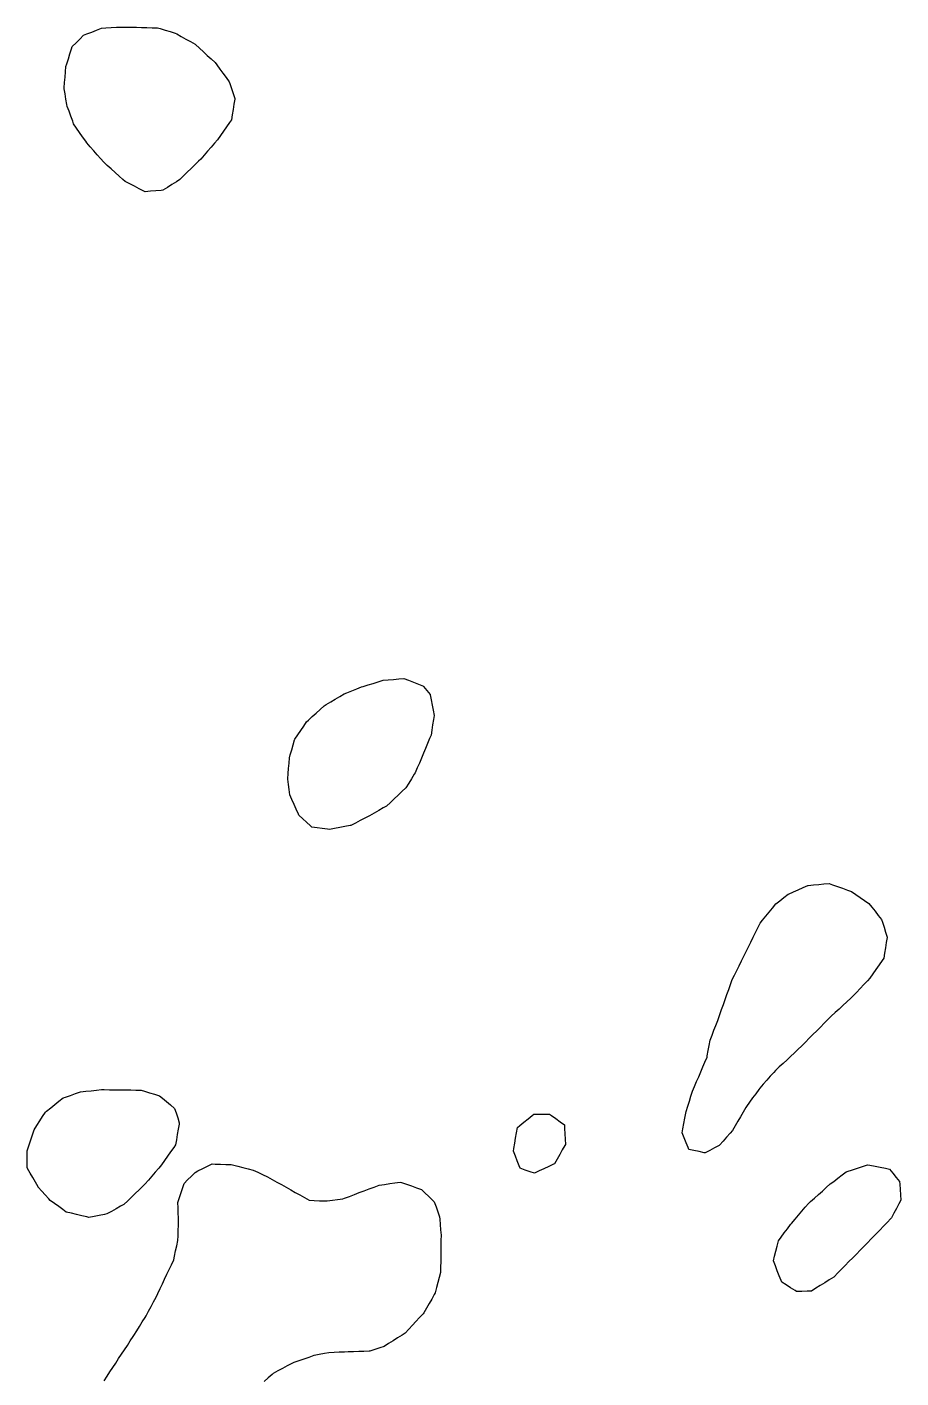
# Model space of a CAD drawing. Header units: millimetres. Extents: x 230 to 3347, y 514 to 5196.
# Drawn here: x 2091.2 to 2256.6, y 1772.9 to 2028.5 of the extents above; entities that cross this region are included whole.
import ezdxf

# ---------------------------------------------------------------- set-up
doc = ezdxf.new("R2010")
doc.units = ezdxf.units.MM
for name, color, linetype in [('ALL_HOLES', 1, 'Continuous'), ('OUTLINE_ISLAND_01_HOLE_26', 1, 'Continuous'), ('OUTLINE_ISLAND_01_HOLE_27', 1, 'Continuous'), ('OUTLINE_ISLAND_01_HOLE_32', 1, 'Continuous'), ('OUTLINE_ISLAND_01_HOLE_34', 1, 'Continuous'), ('OUTLINE_ISLAND_01_HOLE_42', 1, 'Continuous'), ('OUTLINE_ISLAND_01_HOLE_52', 1, 'Continuous'), ('OUTLINE_ISLAND_01_HOLE_77', 1, 'Continuous')]:
    doc.layers.add(name, color=color, linetype=linetype)

msp = doc.modelspace()

# ---------------------------------------------------------------- linework, layer by layer
at = {"layer": 'ALL_HOLES'}
for points in [[(2099.7733, 2024.8593), (2100.4804, 2025.5664), (2101.1875, 2026.2735), (2101.8946, 2026.9806), (2102.5225, 2027.2266), (2103.4537, 2027.5913), (2104.3848, 2027.9561), (2105.3159, 2028.3208), (2106.1338, 2028.3682), (2107.1321, 2028.4262), (2108.1305, 2028.4841), (2109.1288, 2028.542), (2109.9096, 2028.5253), (2110.9094, 2028.504), (2111.9092, 2028.4826), (2112.9089, 2028.4613), (2113.9087, 2028.4399), (2114.9085, 2028.4186), (2115.9083, 2028.3972), (2116.3936, 2028.254), (2117.3527, 2027.9711), (2118.3118, 2027.6881), (2119.271, 2027.4051), (2119.5441, 2027.2514), (2120.4155, 2026.7608), (2121.2868, 2026.2702), (2122.1582, 2025.7796), (2123.0296, 2025.289), (2123.1211, 2025.2049), (2123.8573, 2024.5282), (2124.5936, 2023.8515), (2125.3299, 2023.1748), (2126.0661, 2022.4981), (2126.8024, 2021.8214), (2127.1108, 2021.3965), (2127.6981, 2020.5872), (2128.2855, 2019.7779), (2128.8729, 2018.9686), (2129.4603, 2018.1593), (2129.5751, 2017.8241), (2129.8992, 2016.8781), (2130.2232, 2015.932), (2130.5472, 2014.986), (2130.5356, 2014.9136), (2130.3769, 2013.9262), (2130.2183, 2012.9389), (2130.0597, 2011.9516), (2129.901, 2010.9642), (2129.5485, 2010.4629), (2128.9733, 2009.6449), (2128.3982, 2008.8268), (2127.823, 2008.0088), (2127.2478, 2007.1908), (2126.7028, 2006.56), (2126.0491, 2005.8032), (2125.3953, 2005.0465), (2124.7416, 2004.2898), (2124.0879, 2003.533), (2123.6943, 2003.151), (2122.9768, 2002.4544), (2122.2593, 2001.7579), (2121.5418, 2001.0613), (2120.8243, 2000.3648), (2120.1068, 1999.6682), (2119.4714, 1999.2642), (2118.6275, 1998.7276), (2117.7837, 1998.191), (2116.9399, 1997.6544), (2116.5784, 1997.624), (2115.5819, 1997.5402), (2114.5854, 1997.4564), (2113.5889, 1997.3725), (2113.3356, 1997.4994), (2112.4414, 1997.9471), (2111.5472, 1998.3948), (2110.653, 1998.8425), (2109.7588, 1999.2902), (2109.3601, 1999.6541), (2108.6214, 2000.3282), (2107.8828, 2001.0023), (2107.1442, 2001.6764), (2106.4055, 2002.3505), (2105.6669, 2003.0246), (2105.17, 2003.5899), (2104.5099, 2004.341), (2103.8497, 2005.0922), (2103.1895, 2005.8433), (2102.5294, 2006.5944), (2102.3093, 2006.9129), (2101.7407, 2007.7355), (2101.1721, 2008.5581), (2100.6035, 2009.3807), (2100.0349, 2010.2034), (2099.8485, 2010.7099), (2099.5031, 2011.6484), (2099.1577, 2012.5868), (2098.8124, 2013.5253), (2098.7473, 2013.8973), (2098.5751, 2014.8824), (2098.4029, 2015.8674), (2098.2307, 2016.8525), (2098.2467, 2017.0557), (2098.3254, 2018.0526), (2098.404, 2019.0495), (2098.4827, 2020.0464), (2098.5614, 2021.0433), (2098.7254, 2021.5599), (2099.0281, 2022.513), (2099.3308, 2023.4661), (2099.6335, 2024.4192)], [(2166.2888, 1903.7541), (2166.9066, 1902.9678), (2167.5244, 1902.1815), (2167.5262, 1902.1723), (2167.7114, 1901.1896), (2167.8965, 1900.2069), (2168.0817, 1899.2241), (2168.2669, 1898.2414), (2168.1437, 1897.4527), (2167.9894, 1896.4647), (2167.835, 1895.4767), (2167.6807, 1894.4887), (2167.4141, 1893.8551), (2167.0263, 1892.9333), (2166.6384, 1892.0116), (2166.2506, 1891.0899), (2165.8628, 1890.1682), (2165.475, 1889.2464), (2165.0871, 1888.3247), (2164.6993, 1887.403), (2164.5222, 1887.1196), (2163.9921, 1886.2717), (2163.462, 1885.4237), (2162.9319, 1884.5758), (2162.8993, 1884.5449), (2162.1737, 1883.8569), (2161.448, 1883.1688), (2160.7224, 1882.4808), (2159.9967, 1881.7927), (2159.2711, 1881.1046), (2158.6515, 1880.7425), (2157.7882, 1880.2379), (2156.9248, 1879.7333), (2156.0615, 1879.2287), (2156.0566, 1879.2263), (2155.1612, 1878.7809), (2154.2659, 1878.3356), (2153.3705, 1877.8902), (2152.4752, 1877.4449), (2152.3703, 1877.4246), (2151.3885, 1877.2348), (2150.4067, 1877.0449), (2149.4249, 1876.8551), (2148.4431, 1876.6653), (2148.0889, 1876.7141), (2147.0983, 1876.8506), (2146.1077, 1876.9871), (2145.117, 1877.1236), (2144.8747, 1877.3469), (2144.1393, 1878.0245), (2143.404, 1878.7022), (2142.6686, 1879.3799), (2142.575, 1879.5884), (2142.1653, 1880.5006), (2141.7557, 1881.4129), (2141.3461, 1882.3251), (2140.9364, 1883.2374), (2140.8087, 1884.2021), (2140.6774, 1885.1934), (2140.5461, 1886.1848), (2140.5505, 1886.2359), (2140.6351, 1887.2323), (2140.7197, 1888.2288), (2140.8043, 1889.2252), (2140.8889, 1890.2216), (2141.043, 1890.7677), (2141.3147, 1891.7301), (2141.5865, 1892.6924), (2141.8582, 1893.6548), (2141.9167, 1893.7424), (2142.4721, 1894.5739), (2143.0276, 1895.4055), (2143.583, 1896.237), (2144.1385, 1897.0686), (2144.4602, 1897.3599), (2145.2015, 1898.0311), (2145.9428, 1898.7022), (2146.6841, 1899.3734), (2147.4254, 1900.0446), (2147.8362, 1900.2895), (2148.6952, 1900.8015), (2149.5541, 1901.3136), (2150.413, 1901.8257), (2151.272, 1902.3378), (2151.7639, 1902.536), (2152.6914, 1902.9099), (2153.6188, 1903.2837), (2154.5463, 1903.6575), (2154.8259, 1903.7426), (2155.7827, 1904.0335), (2156.7394, 1904.3244), (2157.6962, 1904.6154), (2158.6529, 1904.9063), (2159.5684, 1904.9898), (2160.5642, 1905.0807), (2161.5601, 1905.1715), (2162.5559, 1905.2624), (2163.4483, 1904.9018), (2164.3754, 1904.5272), (2165.3026, 1904.1526), (2166.2298, 1903.7779)], [(2247.2495, 1864.9535), (2248.0687, 1864.38), (2248.8879, 1863.8065), (2249.7071, 1863.233), (2250.5263, 1862.6595), (2251.0926, 1861.9609), (2251.7223, 1861.1841), (2252.3521, 1860.4073), (2252.9818, 1859.6305), (2253.1304, 1859.1526), (2253.4274, 1858.1977), (2253.7245, 1857.2429), (2254.0215, 1856.288), (2254.0137, 1856.2404), (2253.8524, 1855.2535), (2253.6911, 1854.2666), (2253.5298, 1853.2797), (2253.3684, 1852.2928), (2253.0526, 1851.8387), (2252.4817, 1851.0177), (2251.9107, 1850.1967), (2251.3398, 1849.3757), (2250.7689, 1848.5547), (2250.2769, 1848.0294), (2249.5933, 1847.2996), (2248.9097, 1846.5697), (2248.2261, 1845.8399), (2247.5424, 1845.11), (2247.1228, 1844.7223), (2246.3883, 1844.0436), (2245.6538, 1843.365), (2244.9193, 1842.6864), (2244.1849, 1842.0077), (2243.4504, 1841.3291), (2242.8048, 1840.684), (2242.0975, 1839.9771), (2241.3901, 1839.2703), (2240.6828, 1838.5634), (2239.9754, 1837.8565), (2239.2681, 1837.1497), (2238.5607, 1836.4428), (2237.8534, 1835.7359), (2237.146, 1835.0291), (2236.4387, 1834.3222), (2235.8127, 1833.7492), (2235.075, 1833.074), (2234.3374, 1832.3988), (2233.5997, 1831.7236), (2232.8621, 1831.0484), (2232.5544, 1830.6983), (2231.8942, 1829.9472), (2231.2341, 1829.1961), (2230.5739, 1828.445), (2229.9137, 1827.6939), (2229.7419, 1827.4604), (2229.1492, 1826.655), (2228.5565, 1825.8496), (2227.9638, 1825.0442), (2227.3711, 1824.2388), (2227.2463, 1824.0244), (2226.7431, 1823.1602), (2226.24, 1822.296), (2225.7369, 1821.4318), (2225.2338, 1820.5675), (2224.7307, 1819.7033), (2224.2788, 1819.1842), (2223.6223, 1818.4299), (2222.9657, 1817.6756), (2222.3092, 1816.9213), (2222.2211, 1816.8739), (2221.3405, 1816.4001), (2220.4599, 1815.9262), (2219.5793, 1815.4523), (2219.3968, 1815.4909), (2218.4184, 1815.6976), (2217.44, 1815.9043), (2216.4616, 1816.1111), (2216.3295, 1816.4503), (2215.9666, 1817.3821), (2215.6037, 1818.3139), (2215.2408, 1819.2458), (2215.3782, 1820.0319), (2215.5503, 1821.017), (2215.7224, 1822.0021), (2215.8945, 1822.9872), (2215.9961, 1823.3161), (2216.2912, 1824.2716), (2216.5862, 1825.2271), (2216.8813, 1826.1826), (2217.1763, 1827.1381), (2217.5607, 1828.0357), (2217.9543, 1828.955), (2218.3479, 1829.8743), (2218.7415, 1830.7936), (2219.1351, 1831.7129), (2219.5287, 1832.6321), (2219.9224, 1833.5514), (2219.9737, 1833.8245), (2220.1585, 1834.8073), (2220.3433, 1835.79), (2220.5281, 1836.7728), (2220.5328, 1836.7853), (2220.8854, 1837.7211), (2221.2379, 1838.6569), (2221.5905, 1839.5927), (2221.943, 1840.5285), (2222.0132, 1840.7241), (2222.3511, 1841.6653), (2222.689, 1842.6064), (2223.0269, 1843.5476), (2223.3648, 1844.4888), (2223.7027, 1845.43), (2224.0405, 1846.3712), (2224.3784, 1847.3124), (2224.7163, 1848.2536), (2225.1241, 1849.0833), (2225.5652, 1849.9808), (2226.0062, 1850.8783), (2226.4473, 1851.7757), (2226.8883, 1852.6732), (2227.3294, 1853.5707), (2227.7705, 1854.4682), (2228.2115, 1855.3656), (2228.6526, 1856.2631), (2229.0936, 1857.1606), (2229.5347, 1858.0581), (2229.9758, 1858.9555), (2230.4077, 1859.4812), (2231.0427, 1860.2538), (2231.6776, 1861.0264), (2232.3125, 1861.7989), (2232.9474, 1862.5715), (2233.7045, 1863.1631), (2234.4925, 1863.7789), (2235.2804, 1864.3946), (2235.3646, 1864.4326), (2236.2757, 1864.8447), (2237.1869, 1865.2568), (2238.098, 1865.6688), (2239.0092, 1866.0809), (2239.0764, 1866.0868), (2240.0726, 1866.1743), (2241.0688, 1866.2617), (2242.0649, 1866.3492), (2243.0611, 1866.4366), (2243.6961, 1866.2117), (2244.6387, 1865.8779), (2245.5814, 1865.5441), (2246.524, 1865.2103)], [(2091.2068, 1812.7151), (2091.2068, 1813.7151), (2091.2068, 1814.7151), (2091.2068, 1815.7151), (2091.2484, 1815.8453), (2091.5531, 1816.7978), (2091.8577, 1817.7502), (2092.1623, 1818.7027), (2092.4669, 1819.6552), (2092.5596, 1819.8027), (2093.0913, 1820.6496), (2093.6231, 1821.4965), (2094.1549, 1822.3434), (2094.6866, 1823.1902), (2094.9052, 1823.3632), (2095.6893, 1823.9838), (2096.4734, 1824.6044), (2097.2575, 1825.225), (2098.0416, 1825.8456), (2098.5187, 1826.012), (2099.463, 1826.3414), (2100.4072, 1826.6708), (2101.3514, 1827.0001), (2101.3543, 1827.0004), (2102.3482, 1827.1108), (2103.3421, 1827.2212), (2104.336, 1827.3316), (2105.3298, 1827.442), (2105.8365, 1827.4347), (2106.8364, 1827.4203), (2107.8363, 1827.4059), (2108.8362, 1827.3915), (2109.836, 1827.3771), (2110.8359, 1827.3627), (2111.8358, 1827.3483), (2112.8357, 1827.3339), (2113.4316, 1827.1454), (2114.385, 1826.8438), (2115.3385, 1826.5422), (2116.2919, 1826.2407), (2116.8388, 1825.7908), (2117.6111, 1825.1555), (2118.3834, 1824.5202), (2119.1557, 1823.8849), (2119.4219, 1823.0586), (2119.7287, 1822.1069), (2120.0355, 1821.1551), (2119.9935, 1820.9081), (2119.8259, 1819.9222), (2119.6583, 1818.9364), (2119.4907, 1817.9505), (2119.3231, 1816.9646), (2118.9731, 1816.4671), (2118.3978, 1815.6492), (2117.8224, 1814.8313), (2117.247, 1814.0134), (2116.6717, 1813.1955), (2116.1334, 1812.5722), (2115.4798, 1811.8154), (2114.8262, 1811.0585), (2114.1726, 1810.3017), (2113.519, 1809.5448), (2113.14, 1809.1767), (2112.4227, 1808.4799), (2111.7054, 1807.7831), (2110.9881, 1807.0863), (2110.2708, 1806.3896), (2109.5535, 1805.6928), (2108.9287, 1805.3501), (2108.052, 1804.8691), (2107.1752, 1804.3882), (2106.2985, 1803.9072), (2105.8521, 1803.8219), (2104.8699, 1803.634), (2103.8877, 1803.4461), (2102.9055, 1803.2582), (2102.5395, 1803.3448), (2101.5663, 1803.575), (2100.5932, 1803.8051), (2099.62, 1804.0353), (2098.6469, 1804.2655), (2098.0162, 1804.7188), (2097.2042, 1805.3024), (2096.3922, 1805.8861), (2095.5802, 1806.4697), (2095.3332, 1806.7478), (2094.6691, 1807.4955), (2094.0051, 1808.2432), (2093.341, 1808.9909), (2093.3099, 1809.0452), (2092.8127, 1809.9128), (2092.3155, 1810.7804), (2091.8183, 1811.6481), (2091.3211, 1812.5157)], [(2187.1169, 1822.7933), (2188.1169, 1822.7933), (2189.1169, 1822.7933), (2190.1169, 1822.7933), (2190.501, 1822.518), (2191.3138, 1821.9355), (2192.1267, 1821.353), (2192.9395, 1820.7705), (2192.9753, 1820.0472), (2193.0248, 1819.0485), (2193.0743, 1818.0497), (2193.1237, 1817.0509), (2193.0291, 1816.8854), (2192.5327, 1816.0174), (2192.0362, 1815.1493), (2191.5398, 1814.2812), (2191.0434, 1813.4131), (2190.8665, 1813.3287), (2189.964, 1812.8981), (2189.0615, 1812.4674), (2188.159, 1812.0368), (2187.2565, 1811.6061), (2186.4588, 1811.8858), (2185.5151, 1812.2166), (2184.5715, 1812.5475), (2184.3874, 1813.0052), (2184.0143, 1813.933), (2183.6412, 1814.8608), (2183.2682, 1815.7886), (2183.3543, 1816.292), (2183.523, 1817.2777), (2183.6917, 1818.2634), (2183.8604, 1819.249), (2184.0291, 1820.2347), (2184.5062, 1820.63), (2185.2762, 1821.268), (2186.0462, 1821.9061), (2186.8162, 1822.5441)], [(2254.4722, 1812.3793), (2255.1028, 1811.6032), (2255.7334, 1810.8271), (2256.3639, 1810.0509), (2256.406, 1809.5153), (2256.4842, 1808.5184), (2256.5624, 1807.5215), (2256.6407, 1806.5245), (2256.26, 1805.8126), (2255.7884, 1804.9308), (2255.3169, 1804.0489), (2254.8454, 1803.1671), (2254.7007, 1803.0168), (2254.0071, 1802.2965), (2253.3134, 1801.5761), (2252.6198, 1800.8558), (2251.9262, 1800.1354), (2251.2326, 1799.4151), (2250.9929, 1799.1698), (2250.2941, 1798.4545), (2249.5953, 1797.7392), (2248.8965, 1797.0238), (2248.1977, 1796.3085), (2247.499, 1795.5932), (2246.8002, 1794.8779), (2246.1014, 1794.1625), (2245.4026, 1793.4472), (2244.7038, 1792.7319), (2244.005, 1792.0166), (2243.908, 1791.9556), (2243.0613, 1791.4235), (2242.2147, 1790.8914), (2241.368, 1790.3592), (2240.5213, 1789.8271), (2239.6747, 1789.295), (2238.8541, 1789.2727), (2237.8545, 1789.2456), (2236.8548, 1789.2184), (2236.595, 1789.3849), (2235.753, 1789.9244), (2234.911, 1790.4639), (2234.069, 1791.0033), (2233.9609, 1791.2787), (2233.5952, 1792.2095), (2233.2296, 1793.1402), (2232.864, 1794.071), (2232.4984, 1795.0018), (2232.7194, 1795.8922), (2232.9602, 1796.8628), (2233.2011, 1797.8334), (2233.4419, 1798.8039), (2233.9534, 1799.4927), (2234.5496, 1800.2956), (2235.1457, 1801.0984), (2235.7419, 1801.9013), (2235.9319, 1802.1239), (2236.581, 1802.8846), (2237.2301, 1803.6453), (2237.8792, 1804.406), (2238.5283, 1805.1667), (2239.1774, 1805.9274), (2239.526, 1806.2391), (2240.2713, 1806.9058), (2241.0167, 1807.5724), (2241.762, 1808.2391), (2242.5074, 1808.9058), (2243.2528, 1809.5724), (2243.9043, 1810.0719), (2244.6979, 1810.6804), (2245.4914, 1811.2889), (2246.285, 1811.8973), (2246.4823, 1811.9628), (2247.4315, 1812.2776), (2248.3806, 1812.5924), (2249.3298, 1812.9072), (2250.279, 1813.222), (2250.7451, 1813.1283), (2251.7255, 1812.9313), (2252.7059, 1812.7343), (2253.6863, 1812.5372)]]:
    msp.add_lwpolyline(points, close=True, dxfattribs=at)
msp.add_lwpolyline([(2105.8039, 1772.3335), (2106.353, 1773.1692), (2106.9022, 1774.005), (2107.4513, 1774.8407), (2108.0005, 1775.6764), (2108.5496, 1776.5121), (2109.0988, 1777.3478), (2109.6479, 1778.1836), (2110.1971, 1779.0193), (2110.7462, 1779.855), (2111.2954, 1780.6907), (2111.4357, 1780.9154), (2111.9655, 1781.7635), (2112.4953, 1782.6117), (2113.0251, 1783.4598), (2113.5549, 1784.3079), (2113.7354, 1784.644), (2114.2084, 1785.5251), (2114.6814, 1786.4061), (2115.1544, 1787.2872), (2115.6274, 1788.1682), (2115.9648, 1788.8743), (2116.3959, 1789.7766), (2116.827, 1790.6789), (2117.2582, 1791.5812), (2117.6893, 1792.4835), (2118.1204, 1793.3858), (2118.5515, 1794.2881), (2118.9826, 1795.1904), (2119.1354, 1795.9264), (2119.3387, 1796.9056), (2119.542, 1797.8847), (2119.7453, 1798.8638), (2119.7923, 1799.7829), (2119.8433, 1800.7816), (2119.8943, 1801.7803), (2119.8853, 1802.0904), (2119.8561, 1803.09), (2119.8269, 1804.0896), (2119.7978, 1805.0891), (2119.7686, 1806.0887), (2120.0019, 1806.808), (2120.3104, 1807.7593), (2120.6189, 1808.7105), (2120.9274, 1809.6617), (2121.6093, 1810.3493), (2122.3134, 1811.0595), (2123.0175, 1811.7696), (2123.5689, 1812.0407), (2124.4663, 1812.482), (2125.3636, 1812.9233), (2126.261, 1813.3646), (2126.8291, 1813.3451), (2127.8286, 1813.3109), (2128.828, 1813.2767), (2129.8274, 1813.2426), (2130.1338, 1813.1675), (2131.1051, 1812.9297), (2132.0764, 1812.6918), (2133.0477, 1812.454), (2134.0191, 1812.2162), (2134.9039, 1811.7959), (2135.8073, 1811.3669), (2136.7106, 1810.9379), (2136.7567, 1810.912), (2137.6288, 1810.4228), (2138.501, 1809.9335), (2139.3731, 1809.4443), (2140.2453, 1808.955), (2141.1174, 1808.4657), (2141.9895, 1807.9765), (2142.8617, 1807.4872), (2143.7338, 1806.998), (2144.606, 1806.5087), (2145.5877, 1806.4599), (2146.5865, 1806.4101), (2147.5853, 1806.3604), (2148.0187, 1806.4108), (2149.012, 1806.5264), (2150.0053, 1806.642), (2150.9986, 1806.7575), (2151.2965, 1806.8706), (2152.2314, 1807.2254), (2153.1664, 1807.5802), (2154.1013, 1807.935), (2155.0362, 1808.2899), (2155.9712, 1808.6447), (2156.9061, 1808.9995), (2157.841, 1809.3543), (2157.8895, 1809.3612), (2158.8796, 1809.5015), (2159.8698, 1809.6418), (2160.8599, 1809.7821), (2161.85, 1809.9224), (2162.0857, 1809.8416), (2163.0316, 1809.5173), (2163.9776, 1809.193), (2164.9235, 1808.8688), (2165.8695, 1808.5445), (2166.5217, 1807.907), (2167.2367, 1807.2079), (2167.9518, 1806.5089), (2168.3043, 1806.1644), (2168.6347, 1805.2205), (2168.965, 1804.2767), (2169.2954, 1803.3328), (2169.3307, 1802.8935), (2169.4108, 1801.8967), (2169.4908, 1800.8999), (2169.5709, 1799.9031), (2169.5705, 1799.8675), (2169.5592, 1798.8676), (2169.5479, 1797.8676), (2169.5365, 1796.8677), (2169.5252, 1795.8678), (2169.5139, 1794.8678), (2169.5026, 1793.8679), (2169.4912, 1792.8679), (2169.4864, 1792.8495), (2169.2318, 1791.8825), (2168.9772, 1790.9154), (2168.7225, 1789.9484), (2168.4679, 1788.9814), (2168.2932, 1788.6697), (2167.804, 1787.7975), (2167.3149, 1786.9253), (2166.8257, 1786.0531), (2166.3366, 1785.1809), (2166.1904, 1785.0229), (2165.5111, 1784.2891), (2164.8318, 1783.5552), (2164.1525, 1782.8214), (2163.4732, 1782.0875), (2162.7939, 1781.3537), (2162.198, 1780.9771), (2161.3527, 1780.4429), (2160.5073, 1779.9087), (2159.662, 1779.3744), (2158.8166, 1778.8402), (2157.9668, 1778.5509), (2157.0202, 1778.2286), (2156.0735, 1777.9063), (2155.9934, 1777.904), (2154.9938, 1777.8747), (2153.9943, 1777.8455), (2152.9947, 1777.8163), (2151.9951, 1777.7871), (2151.3157, 1777.7558), (2150.3167, 1777.7098), (2149.3178, 1777.6637), (2148.3189, 1777.6177), (2147.5034, 1777.4678), (2146.5199, 1777.287), (2145.5364, 1777.1062), (2145.4709, 1777.0839), (2144.5242, 1776.7617), (2143.5776, 1776.4396), (2142.6309, 1776.1174), (2141.6842, 1775.7952), (2141.3527, 1775.6178), (2140.4711, 1775.1458), (2139.5895, 1774.6738), (2138.7079, 1774.2018), (2137.8263, 1773.7298), (2137.5828, 1773.5162), (2136.831, 1772.8568), (2136.0792, 1772.1975)], dxfattribs=at)
at = {"layer": 'OUTLINE_ISLAND_01_HOLE_26'}
msp.add_lwpolyline([(2254.4722, 1812.3793), (2255.1028, 1811.6032), (2255.7334, 1810.8271), (2256.3639, 1810.0509), (2256.406, 1809.5153), (2256.4842, 1808.5184), (2256.5624, 1807.5215), (2256.6407, 1806.5245), (2256.26, 1805.8126), (2255.7884, 1804.9308), (2255.3169, 1804.0489), (2254.8454, 1803.1671), (2254.7007, 1803.0168), (2254.0071, 1802.2965), (2253.3134, 1801.5761), (2252.6198, 1800.8558), (2251.9262, 1800.1354), (2251.2326, 1799.4151), (2250.9929, 1799.1698), (2250.2941, 1798.4545), (2249.5953, 1797.7392), (2248.8965, 1797.0238), (2248.1977, 1796.3085), (2247.499, 1795.5932), (2246.8002, 1794.8779), (2246.1014, 1794.1625), (2245.4026, 1793.4472), (2244.7038, 1792.7319), (2244.005, 1792.0166), (2243.908, 1791.9556), (2243.0613, 1791.4235), (2242.2147, 1790.8914), (2241.368, 1790.3592), (2240.5213, 1789.8271), (2239.6747, 1789.295), (2238.8541, 1789.2727), (2237.8545, 1789.2456), (2236.8548, 1789.2184), (2236.595, 1789.3849), (2235.753, 1789.9244), (2234.911, 1790.4639), (2234.069, 1791.0033), (2233.9609, 1791.2787), (2233.5952, 1792.2095), (2233.2296, 1793.1402), (2232.864, 1794.071), (2232.4984, 1795.0018), (2232.7194, 1795.8922), (2232.9602, 1796.8628), (2233.2011, 1797.8334), (2233.4419, 1798.8039), (2233.9534, 1799.4927), (2234.5496, 1800.2956), (2235.1457, 1801.0984), (2235.7419, 1801.9013), (2235.9319, 1802.1239), (2236.581, 1802.8846), (2237.2301, 1803.6453), (2237.8792, 1804.406), (2238.5283, 1805.1667), (2239.1774, 1805.9274), (2239.526, 1806.2391), (2240.2713, 1806.9058), (2241.0167, 1807.5724), (2241.762, 1808.2391), (2242.5074, 1808.9058), (2243.2528, 1809.5724), (2243.9043, 1810.0719), (2244.6979, 1810.6804), (2245.4914, 1811.2889), (2246.285, 1811.8973), (2246.4823, 1811.9628), (2247.4315, 1812.2776), (2248.3806, 1812.5924), (2249.3298, 1812.9072), (2250.279, 1813.222), (2250.7451, 1813.1283), (2251.7255, 1812.9313), (2252.7059, 1812.7343), (2253.6863, 1812.5372)], close=True, dxfattribs=at)
at = {"layer": 'OUTLINE_ISLAND_01_HOLE_27'}
msp.add_lwpolyline([(2105.8039, 1772.3335), (2106.353, 1773.1692), (2106.9022, 1774.005), (2107.4513, 1774.8407), (2108.0005, 1775.6764), (2108.5496, 1776.5121), (2109.0988, 1777.3478), (2109.6479, 1778.1836), (2110.1971, 1779.0193), (2110.7462, 1779.855), (2111.2954, 1780.6907), (2111.4357, 1780.9154), (2111.9655, 1781.7635), (2112.4953, 1782.6117), (2113.0251, 1783.4598), (2113.5549, 1784.3079), (2113.7354, 1784.644), (2114.2084, 1785.5251), (2114.6814, 1786.4061), (2115.1544, 1787.2872), (2115.6274, 1788.1682), (2115.9648, 1788.8743), (2116.3959, 1789.7766), (2116.827, 1790.6789), (2117.2582, 1791.5812), (2117.6893, 1792.4835), (2118.1204, 1793.3858), (2118.5515, 1794.2881), (2118.9826, 1795.1904), (2119.1354, 1795.9264), (2119.3387, 1796.9056), (2119.542, 1797.8847), (2119.7453, 1798.8638), (2119.7923, 1799.7829), (2119.8433, 1800.7816), (2119.8943, 1801.7803), (2119.8853, 1802.0904), (2119.8561, 1803.09), (2119.8269, 1804.0896), (2119.7978, 1805.0891), (2119.7686, 1806.0887), (2120.0019, 1806.808), (2120.3104, 1807.7593), (2120.6189, 1808.7105), (2120.9274, 1809.6617), (2121.6093, 1810.3493), (2122.3134, 1811.0595), (2123.0175, 1811.7696), (2123.5689, 1812.0407), (2124.4663, 1812.482), (2125.3636, 1812.9233), (2126.261, 1813.3646), (2126.8291, 1813.3451), (2127.8286, 1813.3109), (2128.828, 1813.2767), (2129.8274, 1813.2426), (2130.1338, 1813.1675), (2131.1051, 1812.9297), (2132.0764, 1812.6918), (2133.0477, 1812.454), (2134.0191, 1812.2162), (2134.9039, 1811.7959), (2135.8073, 1811.3669), (2136.7106, 1810.9379), (2136.7567, 1810.912), (2137.6288, 1810.4228), (2138.501, 1809.9335), (2139.3731, 1809.4443), (2140.2453, 1808.955), (2141.1174, 1808.4657), (2141.9895, 1807.9765), (2142.8617, 1807.4872), (2143.7338, 1806.998), (2144.606, 1806.5087), (2145.5877, 1806.4599), (2146.5865, 1806.4101), (2147.5853, 1806.3604), (2148.0187, 1806.4108), (2149.012, 1806.5264), (2150.0053, 1806.642), (2150.9986, 1806.7575), (2151.2965, 1806.8706), (2152.2314, 1807.2254), (2153.1664, 1807.5802), (2154.1013, 1807.935), (2155.0362, 1808.2899), (2155.9712, 1808.6447), (2156.9061, 1808.9995), (2157.841, 1809.3543), (2157.8895, 1809.3612), (2158.8796, 1809.5015), (2159.8698, 1809.6418), (2160.8599, 1809.7821), (2161.85, 1809.9224), (2162.0857, 1809.8416), (2163.0316, 1809.5173), (2163.9776, 1809.193), (2164.9235, 1808.8688), (2165.8695, 1808.5445), (2166.5217, 1807.907), (2167.2367, 1807.2079), (2167.9518, 1806.5089), (2168.3043, 1806.1644), (2168.6347, 1805.2205), (2168.965, 1804.2767), (2169.2954, 1803.3328), (2169.3307, 1802.8935), (2169.4108, 1801.8967), (2169.4908, 1800.8999), (2169.5709, 1799.9031), (2169.5705, 1799.8675), (2169.5592, 1798.8676), (2169.5479, 1797.8676), (2169.5365, 1796.8677), (2169.5252, 1795.8678), (2169.5139, 1794.8678), (2169.5026, 1793.8679), (2169.4912, 1792.8679), (2169.4864, 1792.8495), (2169.2318, 1791.8825), (2168.9772, 1790.9154), (2168.7225, 1789.9484), (2168.4679, 1788.9814), (2168.2932, 1788.6697), (2167.804, 1787.7975), (2167.3149, 1786.9253), (2166.8257, 1786.0531), (2166.3366, 1785.1809), (2166.1904, 1785.0229), (2165.5111, 1784.2891), (2164.8318, 1783.5552), (2164.1525, 1782.8214), (2163.4732, 1782.0875), (2162.7939, 1781.3537), (2162.198, 1780.9771), (2161.3527, 1780.4429), (2160.5073, 1779.9087), (2159.662, 1779.3744), (2158.8166, 1778.8402), (2157.9668, 1778.5509), (2157.0202, 1778.2286), (2156.0735, 1777.9063), (2155.9934, 1777.904), (2154.9938, 1777.8747), (2153.9943, 1777.8455), (2152.9947, 1777.8163), (2151.9951, 1777.7871), (2151.3157, 1777.7558), (2150.3167, 1777.7098), (2149.3178, 1777.6637), (2148.3189, 1777.6177), (2147.5034, 1777.4678), (2146.5199, 1777.287), (2145.5364, 1777.1062), (2145.4709, 1777.0839), (2144.5242, 1776.7617), (2143.5776, 1776.4396), (2142.6309, 1776.1174), (2141.6842, 1775.7952), (2141.3527, 1775.6178), (2140.4711, 1775.1458), (2139.5895, 1774.6738), (2138.7079, 1774.2018), (2137.8263, 1773.7298), (2137.5828, 1773.5162), (2136.831, 1772.8568), (2136.0792, 1772.1975)], dxfattribs=at)
at = {"layer": 'OUTLINE_ISLAND_01_HOLE_32'}
msp.add_lwpolyline([(2187.1169, 1822.7933), (2188.1169, 1822.7933), (2189.1169, 1822.7933), (2190.1169, 1822.7933), (2190.501, 1822.518), (2191.3138, 1821.9355), (2192.1267, 1821.353), (2192.9395, 1820.7705), (2192.9753, 1820.0472), (2193.0248, 1819.0485), (2193.0743, 1818.0497), (2193.1237, 1817.0509), (2193.0291, 1816.8854), (2192.5327, 1816.0174), (2192.0362, 1815.1493), (2191.5398, 1814.2812), (2191.0434, 1813.4131), (2190.8665, 1813.3287), (2189.964, 1812.8981), (2189.0615, 1812.4674), (2188.159, 1812.0368), (2187.2565, 1811.6061), (2186.4588, 1811.8858), (2185.5151, 1812.2166), (2184.5715, 1812.5475), (2184.3874, 1813.0052), (2184.0143, 1813.933), (2183.6412, 1814.8608), (2183.2682, 1815.7886), (2183.3543, 1816.292), (2183.523, 1817.2777), (2183.6917, 1818.2634), (2183.8604, 1819.249), (2184.0291, 1820.2347), (2184.5062, 1820.63), (2185.2762, 1821.268), (2186.0462, 1821.9061), (2186.8162, 1822.5441)], close=True, dxfattribs=at)
at = {"layer": 'OUTLINE_ISLAND_01_HOLE_34'}
msp.add_lwpolyline([(2091.2068, 1812.7151), (2091.2068, 1813.7151), (2091.2068, 1814.7151), (2091.2068, 1815.7151), (2091.2484, 1815.8453), (2091.5531, 1816.7978), (2091.8577, 1817.7502), (2092.1623, 1818.7027), (2092.4669, 1819.6552), (2092.5596, 1819.8027), (2093.0913, 1820.6496), (2093.6231, 1821.4965), (2094.1549, 1822.3434), (2094.6866, 1823.1902), (2094.9052, 1823.3632), (2095.6893, 1823.9838), (2096.4734, 1824.6044), (2097.2575, 1825.225), (2098.0416, 1825.8456), (2098.5187, 1826.012), (2099.463, 1826.3414), (2100.4072, 1826.6708), (2101.3514, 1827.0001), (2101.3543, 1827.0004), (2102.3482, 1827.1108), (2103.3421, 1827.2212), (2104.336, 1827.3316), (2105.3298, 1827.442), (2105.8365, 1827.4347), (2106.8364, 1827.4203), (2107.8363, 1827.4059), (2108.8362, 1827.3915), (2109.836, 1827.3771), (2110.8359, 1827.3627), (2111.8358, 1827.3483), (2112.8357, 1827.3339), (2113.4316, 1827.1454), (2114.385, 1826.8438), (2115.3385, 1826.5422), (2116.2919, 1826.2407), (2116.8388, 1825.7908), (2117.6111, 1825.1555), (2118.3834, 1824.5202), (2119.1557, 1823.8849), (2119.4219, 1823.0586), (2119.7287, 1822.1069), (2120.0355, 1821.1551), (2119.9935, 1820.9081), (2119.8259, 1819.9222), (2119.6583, 1818.9364), (2119.4907, 1817.9505), (2119.3231, 1816.9646), (2118.9731, 1816.4671), (2118.3978, 1815.6492), (2117.8224, 1814.8313), (2117.247, 1814.0134), (2116.6717, 1813.1955), (2116.1334, 1812.5722), (2115.4798, 1811.8154), (2114.8262, 1811.0585), (2114.1726, 1810.3017), (2113.519, 1809.5448), (2113.14, 1809.1767), (2112.4227, 1808.4799), (2111.7054, 1807.7831), (2110.9881, 1807.0863), (2110.2708, 1806.3896), (2109.5535, 1805.6928), (2108.9287, 1805.3501), (2108.052, 1804.8691), (2107.1752, 1804.3882), (2106.2985, 1803.9072), (2105.8521, 1803.8219), (2104.8699, 1803.634), (2103.8877, 1803.4461), (2102.9055, 1803.2582), (2102.5395, 1803.3448), (2101.5663, 1803.575), (2100.5932, 1803.8051), (2099.62, 1804.0353), (2098.6469, 1804.2655), (2098.0162, 1804.7188), (2097.2042, 1805.3024), (2096.3922, 1805.8861), (2095.5802, 1806.4697), (2095.3332, 1806.7478), (2094.6691, 1807.4955), (2094.0051, 1808.2432), (2093.341, 1808.9909), (2093.3099, 1809.0452), (2092.8127, 1809.9128), (2092.3155, 1810.7804), (2091.8183, 1811.6481), (2091.3211, 1812.5157)], close=True, dxfattribs=at)
at = {"layer": 'OUTLINE_ISLAND_01_HOLE_42'}
msp.add_lwpolyline([(2247.2495, 1864.9535), (2248.0687, 1864.38), (2248.8879, 1863.8065), (2249.7071, 1863.233), (2250.5263, 1862.6595), (2251.0926, 1861.9609), (2251.7223, 1861.1841), (2252.3521, 1860.4073), (2252.9818, 1859.6305), (2253.1304, 1859.1526), (2253.4274, 1858.1977), (2253.7245, 1857.2429), (2254.0215, 1856.288), (2254.0137, 1856.2404), (2253.8524, 1855.2535), (2253.6911, 1854.2666), (2253.5298, 1853.2797), (2253.3684, 1852.2928), (2253.0526, 1851.8387), (2252.4817, 1851.0177), (2251.9107, 1850.1967), (2251.3398, 1849.3757), (2250.7689, 1848.5547), (2250.2769, 1848.0294), (2249.5933, 1847.2996), (2248.9097, 1846.5697), (2248.2261, 1845.8399), (2247.5424, 1845.11), (2247.1228, 1844.7223), (2246.3883, 1844.0436), (2245.6538, 1843.365), (2244.9193, 1842.6864), (2244.1849, 1842.0077), (2243.4504, 1841.3291), (2242.8048, 1840.684), (2242.0975, 1839.9771), (2241.3901, 1839.2703), (2240.6828, 1838.5634), (2239.9754, 1837.8565), (2239.2681, 1837.1497), (2238.5607, 1836.4428), (2237.8534, 1835.7359), (2237.146, 1835.0291), (2236.4387, 1834.3222), (2235.8127, 1833.7492), (2235.075, 1833.074), (2234.3374, 1832.3988), (2233.5997, 1831.7236), (2232.8621, 1831.0484), (2232.5544, 1830.6983), (2231.8942, 1829.9472), (2231.2341, 1829.1961), (2230.5739, 1828.445), (2229.9137, 1827.6939), (2229.7419, 1827.4604), (2229.1492, 1826.655), (2228.5565, 1825.8496), (2227.9638, 1825.0442), (2227.3711, 1824.2388), (2227.2463, 1824.0244), (2226.7431, 1823.1602), (2226.24, 1822.296), (2225.7369, 1821.4318), (2225.2338, 1820.5675), (2224.7307, 1819.7033), (2224.2788, 1819.1842), (2223.6223, 1818.4299), (2222.9657, 1817.6756), (2222.3092, 1816.9213), (2222.2211, 1816.8739), (2221.3405, 1816.4001), (2220.4599, 1815.9262), (2219.5793, 1815.4523), (2219.3968, 1815.4909), (2218.4184, 1815.6976), (2217.44, 1815.9043), (2216.4616, 1816.1111), (2216.3295, 1816.4503), (2215.9666, 1817.3821), (2215.6037, 1818.3139), (2215.2408, 1819.2458), (2215.3782, 1820.0319), (2215.5503, 1821.017), (2215.7224, 1822.0021), (2215.8945, 1822.9872), (2215.9961, 1823.3161), (2216.2912, 1824.2716), (2216.5862, 1825.2271), (2216.8813, 1826.1826), (2217.1763, 1827.1381), (2217.5607, 1828.0357), (2217.9543, 1828.955), (2218.3479, 1829.8743), (2218.7415, 1830.7936), (2219.1351, 1831.7129), (2219.5287, 1832.6321), (2219.9224, 1833.5514), (2219.9737, 1833.8245), (2220.1585, 1834.8073), (2220.3433, 1835.79), (2220.5281, 1836.7728), (2220.5328, 1836.7853), (2220.8854, 1837.7211), (2221.2379, 1838.6569), (2221.5905, 1839.5927), (2221.943, 1840.5285), (2222.0132, 1840.7241), (2222.3511, 1841.6653), (2222.689, 1842.6064), (2223.0269, 1843.5476), (2223.3648, 1844.4888), (2223.7027, 1845.43), (2224.0405, 1846.3712), (2224.3784, 1847.3124), (2224.7163, 1848.2536), (2225.1241, 1849.0833), (2225.5652, 1849.9808), (2226.0062, 1850.8783), (2226.4473, 1851.7757), (2226.8883, 1852.6732), (2227.3294, 1853.5707), (2227.7705, 1854.4682), (2228.2115, 1855.3656), (2228.6526, 1856.2631), (2229.0936, 1857.1606), (2229.5347, 1858.0581), (2229.9758, 1858.9555), (2230.4077, 1859.4812), (2231.0427, 1860.2538), (2231.6776, 1861.0264), (2232.3125, 1861.7989), (2232.9474, 1862.5715), (2233.7045, 1863.1631), (2234.4925, 1863.7789), (2235.2804, 1864.3946), (2235.3646, 1864.4326), (2236.2757, 1864.8447), (2237.1869, 1865.2568), (2238.098, 1865.6688), (2239.0092, 1866.0809), (2239.0764, 1866.0868), (2240.0726, 1866.1743), (2241.0688, 1866.2617), (2242.0649, 1866.3492), (2243.0611, 1866.4366), (2243.6961, 1866.2117), (2244.6387, 1865.8779), (2245.5814, 1865.5441), (2246.524, 1865.2103)], close=True, dxfattribs=at)
at = {"layer": 'OUTLINE_ISLAND_01_HOLE_52'}
msp.add_lwpolyline([(2166.2888, 1903.7541), (2166.9066, 1902.9678), (2167.5244, 1902.1815), (2167.5262, 1902.1723), (2167.7114, 1901.1896), (2167.8965, 1900.2069), (2168.0817, 1899.2241), (2168.2669, 1898.2414), (2168.1437, 1897.4527), (2167.9894, 1896.4647), (2167.835, 1895.4767), (2167.6807, 1894.4887), (2167.4141, 1893.8551), (2167.0263, 1892.9333), (2166.6384, 1892.0116), (2166.2506, 1891.0899), (2165.8628, 1890.1682), (2165.475, 1889.2464), (2165.0871, 1888.3247), (2164.6993, 1887.403), (2164.5222, 1887.1196), (2163.9921, 1886.2717), (2163.462, 1885.4237), (2162.9319, 1884.5758), (2162.8993, 1884.5449), (2162.1737, 1883.8569), (2161.448, 1883.1688), (2160.7224, 1882.4808), (2159.9967, 1881.7927), (2159.2711, 1881.1046), (2158.6515, 1880.7425), (2157.7882, 1880.2379), (2156.9248, 1879.7333), (2156.0615, 1879.2287), (2156.0566, 1879.2263), (2155.1612, 1878.7809), (2154.2659, 1878.3356), (2153.3705, 1877.8902), (2152.4752, 1877.4449), (2152.3703, 1877.4246), (2151.3885, 1877.2348), (2150.4067, 1877.0449), (2149.4249, 1876.8551), (2148.4431, 1876.6653), (2148.0889, 1876.7141), (2147.0983, 1876.8506), (2146.1077, 1876.9871), (2145.117, 1877.1236), (2144.8747, 1877.3469), (2144.1393, 1878.0245), (2143.404, 1878.7022), (2142.6686, 1879.3799), (2142.575, 1879.5884), (2142.1653, 1880.5006), (2141.7557, 1881.4129), (2141.3461, 1882.3251), (2140.9364, 1883.2374), (2140.8087, 1884.2021), (2140.6774, 1885.1934), (2140.5461, 1886.1848), (2140.5505, 1886.2359), (2140.6351, 1887.2323), (2140.7197, 1888.2288), (2140.8043, 1889.2252), (2140.8889, 1890.2216), (2141.043, 1890.7677), (2141.3147, 1891.7301), (2141.5865, 1892.6924), (2141.8582, 1893.6548), (2141.9167, 1893.7424), (2142.4721, 1894.5739), (2143.0276, 1895.4055), (2143.583, 1896.237), (2144.1385, 1897.0686), (2144.4602, 1897.3599), (2145.2015, 1898.0311), (2145.9428, 1898.7022), (2146.6841, 1899.3734), (2147.4254, 1900.0446), (2147.8362, 1900.2895), (2148.6952, 1900.8015), (2149.5541, 1901.3136), (2150.413, 1901.8257), (2151.272, 1902.3378), (2151.7639, 1902.536), (2152.6914, 1902.9099), (2153.6188, 1903.2837), (2154.5463, 1903.6575), (2154.8259, 1903.7426), (2155.7827, 1904.0335), (2156.7394, 1904.3244), (2157.6962, 1904.6154), (2158.6529, 1904.9063), (2159.5684, 1904.9898), (2160.5642, 1905.0807), (2161.5601, 1905.1715), (2162.5559, 1905.2624), (2163.4483, 1904.9018), (2164.3754, 1904.5272), (2165.3026, 1904.1526), (2166.2298, 1903.7779)], close=True, dxfattribs=at)
at = {"layer": 'OUTLINE_ISLAND_01_HOLE_77'}
msp.add_lwpolyline([(2099.7733, 2024.8593), (2100.4804, 2025.5664), (2101.1875, 2026.2735), (2101.8946, 2026.9806), (2102.5225, 2027.2266), (2103.4537, 2027.5913), (2104.3848, 2027.9561), (2105.3159, 2028.3208), (2106.1338, 2028.3682), (2107.1321, 2028.4262), (2108.1305, 2028.4841), (2109.1288, 2028.542), (2109.9096, 2028.5253), (2110.9094, 2028.504), (2111.9092, 2028.4826), (2112.9089, 2028.4613), (2113.9087, 2028.4399), (2114.9085, 2028.4186), (2115.9083, 2028.3972), (2116.3936, 2028.254), (2117.3527, 2027.9711), (2118.3118, 2027.6881), (2119.271, 2027.4051), (2119.5441, 2027.2514), (2120.4155, 2026.7608), (2121.2868, 2026.2702), (2122.1582, 2025.7796), (2123.0296, 2025.289), (2123.1211, 2025.2049), (2123.8573, 2024.5282), (2124.5936, 2023.8515), (2125.3299, 2023.1748), (2126.0661, 2022.4981), (2126.8024, 2021.8214), (2127.1108, 2021.3965), (2127.6981, 2020.5872), (2128.2855, 2019.7779), (2128.8729, 2018.9686), (2129.4603, 2018.1593), (2129.5751, 2017.8241), (2129.8992, 2016.8781), (2130.2232, 2015.932), (2130.5472, 2014.986), (2130.5356, 2014.9136), (2130.3769, 2013.9262), (2130.2183, 2012.9389), (2130.0597, 2011.9516), (2129.901, 2010.9642), (2129.5485, 2010.4629), (2128.9733, 2009.6449), (2128.3982, 2008.8268), (2127.823, 2008.0088), (2127.2478, 2007.1908), (2126.7028, 2006.56), (2126.0491, 2005.8032), (2125.3953, 2005.0465), (2124.7416, 2004.2898), (2124.0879, 2003.533), (2123.6943, 2003.151), (2122.9768, 2002.4544), (2122.2593, 2001.7579), (2121.5418, 2001.0613), (2120.8243, 2000.3648), (2120.1068, 1999.6682), (2119.4714, 1999.2642), (2118.6275, 1998.7276), (2117.7837, 1998.191), (2116.9399, 1997.6544), (2116.5784, 1997.624), (2115.5819, 1997.5402), (2114.5854, 1997.4564), (2113.5889, 1997.3725), (2113.3356, 1997.4994), (2112.4414, 1997.9471), (2111.5472, 1998.3948), (2110.653, 1998.8425), (2109.7588, 1999.2902), (2109.3601, 1999.6541), (2108.6214, 2000.3282), (2107.8828, 2001.0023), (2107.1442, 2001.6764), (2106.4055, 2002.3505), (2105.6669, 2003.0246), (2105.17, 2003.5899), (2104.5099, 2004.341), (2103.8497, 2005.0922), (2103.1895, 2005.8433), (2102.5294, 2006.5944), (2102.3093, 2006.9129), (2101.7407, 2007.7355), (2101.1721, 2008.5581), (2100.6035, 2009.3807), (2100.0349, 2010.2034), (2099.8485, 2010.7099), (2099.5031, 2011.6484), (2099.1577, 2012.5868), (2098.8124, 2013.5253), (2098.7473, 2013.8973), (2098.5751, 2014.8824), (2098.4029, 2015.8674), (2098.2307, 2016.8525), (2098.2467, 2017.0557), (2098.3254, 2018.0526), (2098.404, 2019.0495), (2098.4827, 2020.0464), (2098.5614, 2021.0433), (2098.7254, 2021.5599), (2099.0281, 2022.513), (2099.3308, 2023.4661), (2099.6335, 2024.4192)], close=True, dxfattribs=at)

doc.saveas('drawing.dxf')
